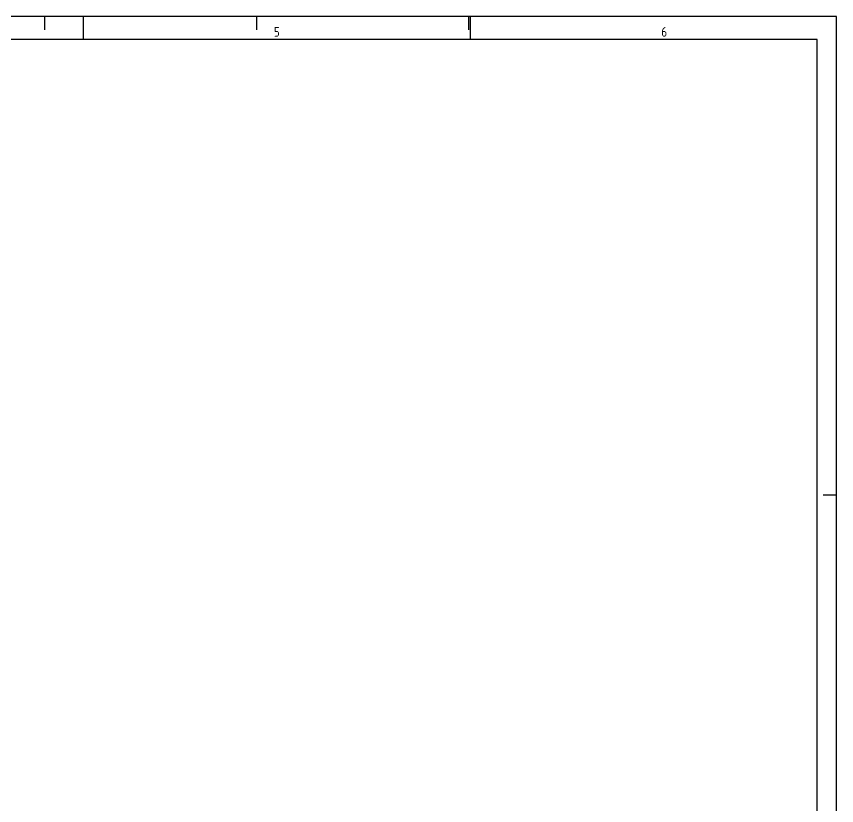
# Model space of a CAD drawing. Extents: x 0 to 1189, y 0 to 841.
# Drawn here: x 765.6 to 1189, y 433.4 to 841 of the extents above; entities that cross this region are included whole.
import ezdxf
from ezdxf.enums import TextEntityAlignment as Align

# ---------------------------------------------------------------- set-up
doc = ezdxf.new("R2010")
doc.units = 0
doc.layers.get('0').update_dxf_attribs({"linetype": 'CONTINUOUS'})
for name, color, linetype in [('ADM013gen', 5, 'CONTINUOUS'), ('ADM025gen', 7, 'CONTINUOUS'), ('ADM100gen', 4, 'CONTINUOUS')]:
    doc.layers.add(name, color=color, linetype=linetype)
doc.styles.get("Standard").update_dxf_attribs({"font": 'isocp.shx'})

# ---------------------------------------------------------------- blocks, each defined once
blk = doc.blocks.new('FR-A0F')
at = {"layer": 'ADM013gen', "linetype": 'Continuous'}
for p, q in [((780, 841), (780, 834)), ((889.5, 841), (889.5, 834)), ((999, 841), (999, 834))]:
    blk.add_line(p, q, dxfattribs=at)
at = {"layer": 'ADM013gen'}
blk.add_line((1182, 593.97), (1189, 593.97), dxfattribs=at)
at = {"layer": 'ADM025gen', "linetype": 'Continuous'}
for p, q in [((800, 841), (800, 829)), ((1000, 829), (1000, 841))]:
    blk.add_line(p, q, dxfattribs=at)
blk.add_lwpolyline([(0, 841), (0, 0), (1189, 0), (1189, 841)], close=True, dxfattribs=at)
at = {"layer": 'ADM100gen', "linetype": 'Continuous'}
blk.add_lwpolyline([(20, 829), (20, 10), (1179, 10), (1179, 829)], close=True, dxfattribs=at)
at = {"layer": 'ADM025gen', "linetype": 'Continuous', "width": 0.9}
for s, p in [('5', (900, 829)), ('6', (1100, 829))]:
    blk.add_text(s, height=5, dxfattribs=at).set_placement(p, align=Align.BOTTOM_CENTER)

msp = doc.modelspace()

# ---------------------------------------------------------------- block references
msp.add_blockref('FR-A0F', (0, 0))

doc.saveas('drawing.dxf')
